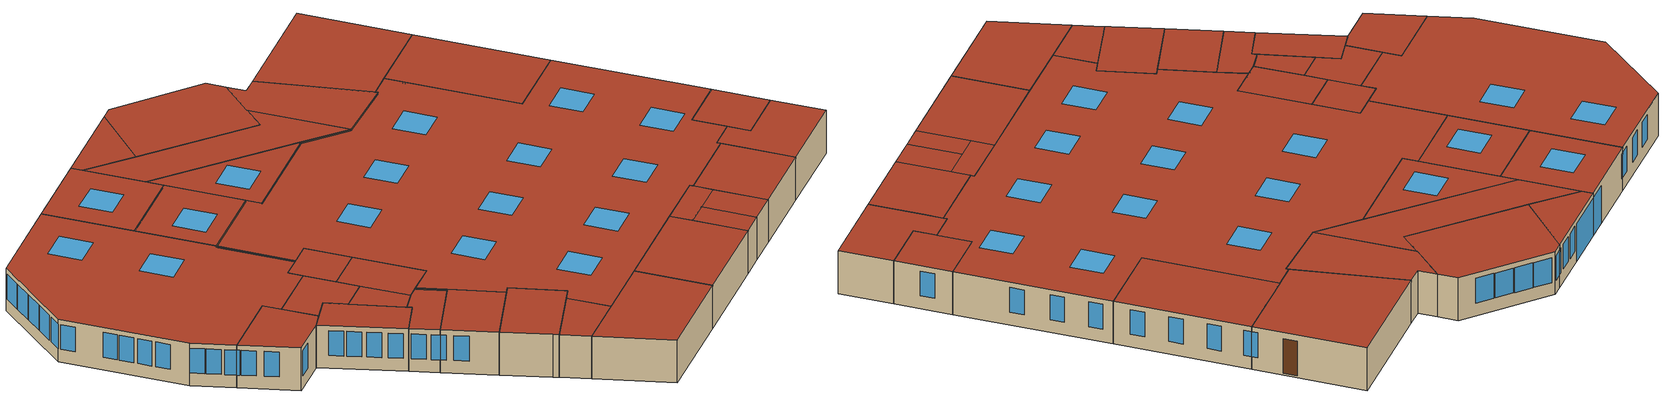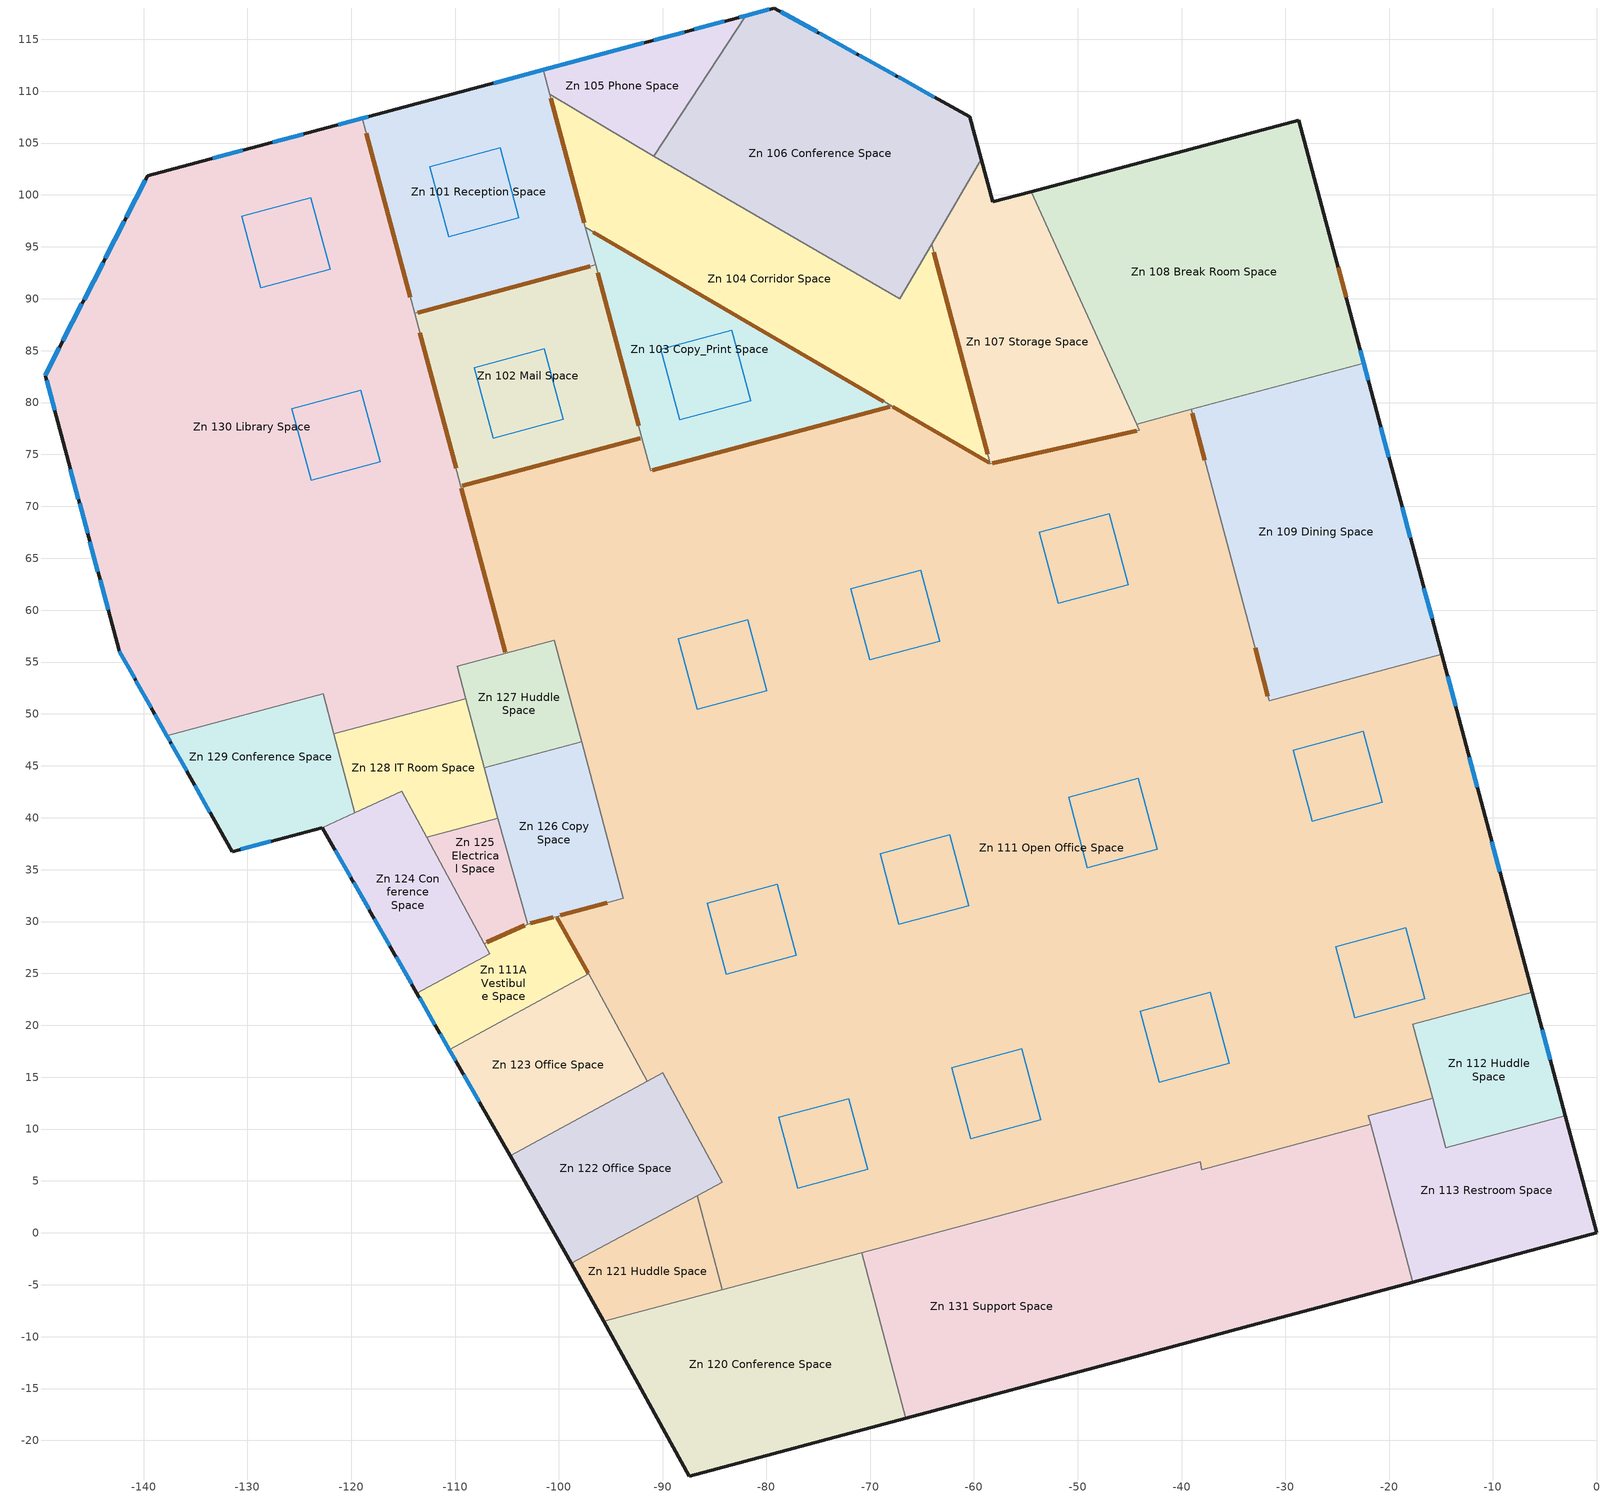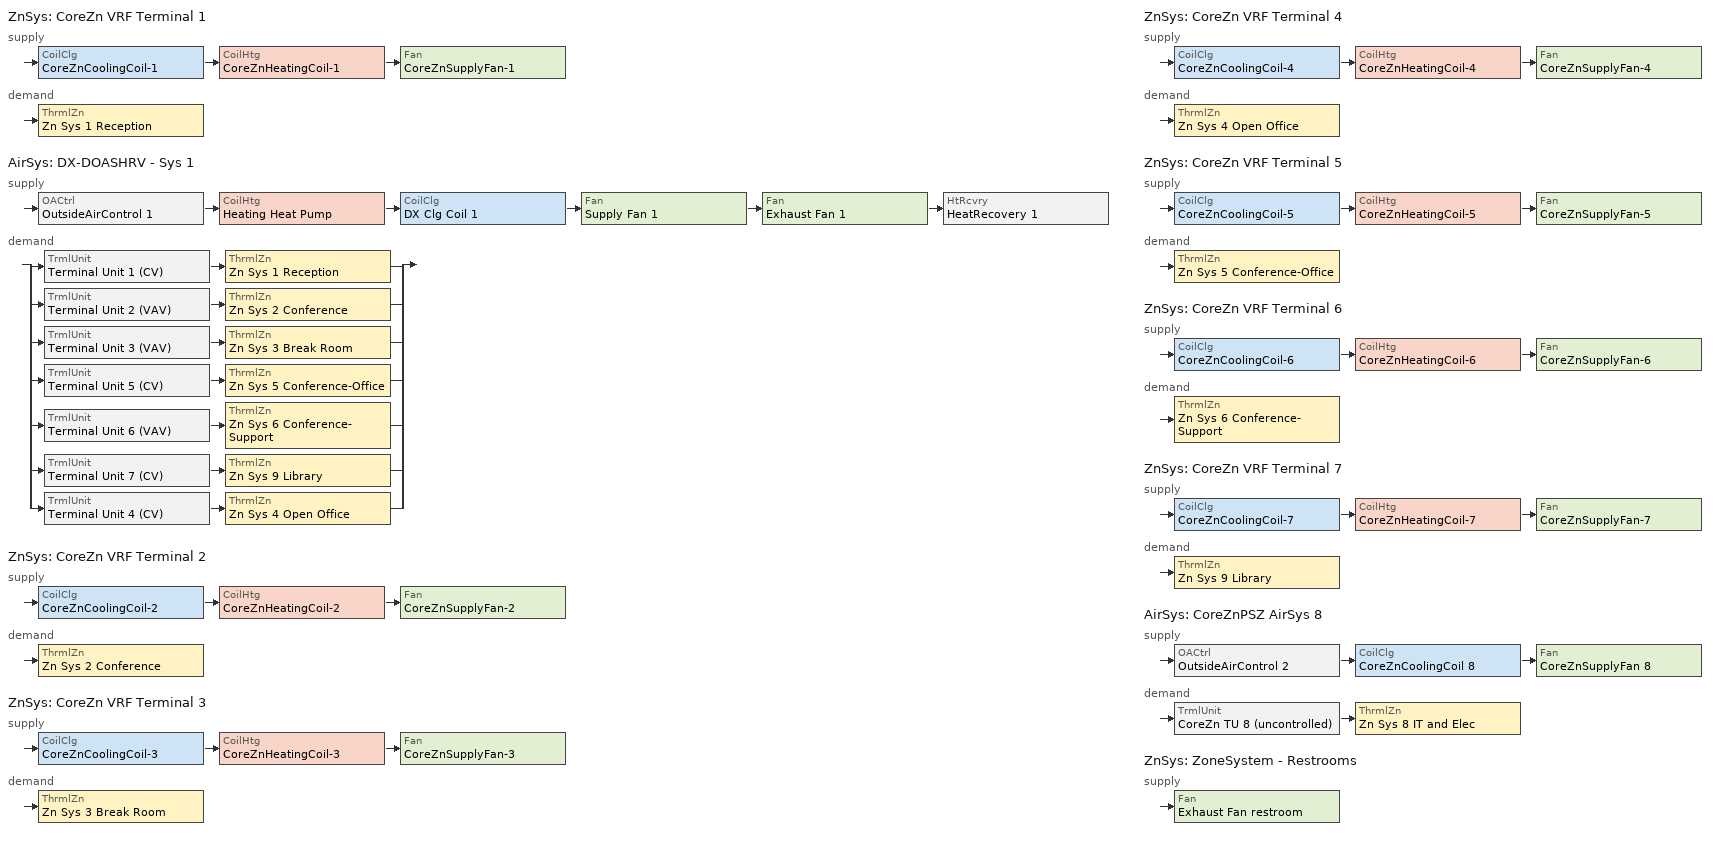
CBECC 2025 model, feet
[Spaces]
Zn 101 Reception Space
 floor outside (ExtSlabCarpet 4in ClimateZone 1-8): -101.5,112.05 -96.46,93.25 -113.89,88.58 -118.93,107.38 z0
 wall outside (MetalFrameWallU055): -101.5,112.05 -118.93,107.38 z0:10
 wall to Zn 130 Library Space (Interior Wall): -118.93,107.38 -113.89,88.58 z0:10
 wall to Zn 105 Phone Space (Interior Wall): -100.87,109.71 -101.5,112.05 z0:10
 wall to Zn 104 Corridor Space (Interior Wall): -97.43,96.87 -100.87,109.71 z0:10
 wall to Zn 103 Copy_Print Space (Interior Wall): -96.46,93.25 -97.43,96.87 z0:10
 wall to Zn 102 Mail Space (Interior Wall): -113.89,88.58 -96.46,93.25 z0:10
 window (Exterior Window - Fixed): -101.5,112.05 -106.29,110.76 z0:8.8; -118.36,107.53 -118.93,107.38 z3:8.8
 door (Interior Door): -118.55,105.97 -114.3,90.12 z0.9:8.77; -97.55,97.3 -100.76,109.29 z0.36:9.56; -113.61,88.66 -96.99,93.11 z0.37:9.6
 roof outside (FlatNonresWoodFramingAndOtherRoofU028): -96.46,93.25 -101.5,112.05 -118.93,107.38 -113.89,88.58 z10
 skylight (Skylight - Fixed): -103.85,97.79 -105.66,104.55 -112.42,102.74 -110.61,95.98 z10
Zn 130 Library Space
 floor outside (ExtSlabCarpet 4in ClimateZone 1-8): -118.93,107.38 -105.13,55.87 -109.81,54.61 -108.98,51.48 -121.68,48.07 -122.71,51.93 -137.77,47.89 -142.36,56.06 -149.48,82.63 -139.61,101.83 z0
 wall outside (MetalFrameWallU055): -118.93,107.38 -139.61,101.83 -149.48,82.63 -142.36,56.06 -137.77,47.89 z0:10
 wall to Zn 102 Mail Space (Interior Wall): -109.43,71.93 -113.89,88.58 z0:10
 wall to Zn 111 Open Office Space (Interior Wall): -105.13,55.87 -109.43,71.93 z0:10
 wall to Zn 127 Huddle Space (Interior Wall): -108.98,51.48 -109.81,54.61 -105.13,55.87 z0:10
 wall to Zn 128 IT Room Space (Interior Wall): -121.68,48.07 -108.98,51.48 z0:10
 wall to Zn 129 Conference Space (Interior Wall): -137.77,47.89 -122.71,51.93 -121.68,48.07 z0:10
 window (Exterior Window - Fixed): -139.83,101.42 -141.66,97.86 / -141.87,97.44 -143.7,93.89 / -143.91,93.47 -145.74,89.91 / -145.95,89.5 -147.78,85.94 / -148.11,85.3 -149.48,82.63 / -149.36,82.17 -148.58,79.27 / -147.06,73.59 -146.28,70.69 / -146.17,70.28 -145.39,67.38 / -145.19,66.61 -144.41,63.71 / -144.2,62.92 -143.42,60.02 / -142.34,56.03 -140.87,53.42 / -140.74,53.19 -139.27,50.57 / -138.93,49.96 -137.77,47.89 / -118.93,107.38 -121.26,106.75 / -124.64,105.85 -127.54,105.07 / -130.44,104.29 -133.34,103.52 z3:8.8
 roof outside (FlatNonresWoodFramingAndOtherRoofU028): -108.98,51.48 -109.81,54.61 -105.13,55.87 -118.93,107.38 -139.61,101.83 -149.48,82.63 -142.36,56.06 -137.77,47.89 -122.71,51.93 -121.68,48.07 z10
 skylight (Skylight - Fixed): -122.04,92.86 -123.88,99.75 -130.54,97.96 -128.7,91.08 z10; -117.22,74.29 -119.06,81.17 -125.72,79.39 -123.87,72.5 z10
Zn 105 Phone Space
 floor outside (ExtSlabCarpet 4in ClimateZone 1-8): -81.97,117.28 -90.85,103.71 -100.87,109.71 -101.5,112.05 z0
 wall outside (MetalFrameWallU055): -81.97,117.28 -101.5,112.05 z0:10
 wall to Zn 104 Corridor Space (Interior Wall): -100.87,109.71 -90.85,103.71 z0:10
 wall to Zn 106 Conference Space (Interior Wall): -90.85,103.71 -81.97,117.28 z0:10
 window (Exterior Window - Fixed): -81.97,117.28 -82.62,117.11 / -84.07,116.72 -86.97,115.94 / -87.94,115.68 -90.83,114.91 z3:8.8; -91.8,114.65 -101.5,112.05 z0:8.8
 roof outside (FlatNonresWoodFramingAndOtherRoofU028): -90.85,103.71 -81.97,117.28 -101.5,112.05 -100.87,109.71 z10
Zn 104 Corridor Space
 floor outside (ExtSlabCarpet 4in ClimateZone 1-8): -100.87,109.71 -90.85,103.71 -67.16,89.99 -64.08,95.25 -58.42,74.12 -97.43,96.87 z0
 wall to Zn 103 Copy_Print Space (Interior Wall): -97.43,96.87 -67.9,79.65 z0:10
 wall to Zn 106 Conference Space (Interior Wall): -64.08,95.25 -67.16,89.99 -90.85,103.71 z0:10
 wall to Zn 107 Storage Space (Interior Wall): -58.42,74.12 -64.08,95.25 z0:10
 wall to Zn 111 Open Office Space (Interior Wall): -67.9,79.65 -58.42,74.12 z0:10
 door (Interior Door): -58.66,75.01 -63.87,94.46 z0.54:9.41; -67.8,79.59 -58.53,74.18 z0.09:9.84
 roof outside (FlatNonresWoodFramingAndOtherRoofU028): -58.42,74.12 -64.08,95.25 -67.16,89.99 -90.85,103.71 -100.87,109.71 -97.43,96.87 z10
Zn 103 Copy_Print Space
 floor outside (ExtSlabCarpet 4in ClimateZone 1-8): -97.43,96.87 -67.9,79.65 -91.15,73.42 z0
 wall to Zn 102 Mail Space (Interior Wall): -96.46,93.25 -92,76.6 z0:10
 wall to Zn 111 Open Office Space (Interior Wall): -92,76.6 -91.15,73.42 -67.9,79.65 z0:10
 door (Interior Door): -68.67,80.1 -96.67,96.43 z0.49:9.05; -90.98,73.46 -68.11,79.59 z0.16:9.7
 roof outside (FlatNonresWoodFramingAndOtherRoofU028): -67.9,79.65 -97.43,96.87 -91.15,73.42 z10
 skylight (Skylight - Fixed): -81.53,80.16 -83.35,86.95 -90.16,85.12 -88.34,78.34 z10
Zn 102 Mail Space
 floor outside (ExtSlabCarpet 4in ClimateZone 1-8): -96.46,93.25 -92,76.6 -109.43,71.93 -113.89,88.58 z0
 wall to Zn 111 Open Office Space (Interior Wall): -109.43,71.93 -92,76.6 z0:10
 door (Interior Door): -92.31,77.74 -96.26,92.52 z0.64:9.1; -109.31,71.97 -92.13,76.57 z0.17:9.91; -113.4,86.73 -109.9,73.67 z1.1:8.64
 roof outside (FlatNonresWoodFramingAndOtherRoofU028): -92,76.6 -96.46,93.25 -113.89,88.58 -109.43,71.93 z10
 skylight (Skylight - Fixed): -99.57,78.39 -101.39,85.17 -108.15,83.36 -106.33,76.58 z10
Zn 111 Open Office Space
 floor outside (ExtSlabCarpet 4in ClimateZone 1-8): -92,76.6 -91.15,73.42 -67.9,79.65 -58.42,74.12 -44.07,77.35 -44.33,77.92 -39.08,79.33 -31.56,51.28 -14.93,55.74 -6.21,23.19 -17.73,20.1 -15.81,12.95 -22,11.28 -21.78,10.46 -38.04,6.1 -38.18,6.84 -50,3.68 -70.8,-1.89 -84.25,-5.48 -86.67,3.56 -84.26,4.86 -89.99,15.41 -91.46,14.61 -97.1,24.97 -100.27,30.48 -93.77,32.22 -100.44,57.12 -105.13,55.87 -109.43,71.93 z0
 wall outside (MetalFrameWallU055): -6.21,23.19 -14.93,55.74 z0:10
 wall to Zn 107 Storage Space (Interior Wall): -44.33,77.92 -44.07,77.35 -58.42,74.12 z0:10
 wall to Zn 108 Break Room Space (Interior Wall): -39.08,79.33 -44.33,77.92 z0:10
 wall to Zn 109 Dining Space (Interior Wall): -14.93,55.74 -31.56,51.28 -39.08,79.33 z0:10
 wall to Zn 131 Support Space (Interior Wall): -70.8,-1.89 -50,3.68 -38.18,6.84 -38.04,6.1 -21.78,10.46 z0:10
 wall to Zn 113 Restroom Space (Interior Wall): -21.78,10.46 -22,11.28 -15.81,12.95 z0:10
 wall to Zn 111A Vestibule Space (Interior Wall): -100.27,30.48 -97.1,24.97 z0:10
 wall to Zn 112 Huddle Space (Interior Wall): -15.81,12.95 -17.73,20.1 -6.21,23.19 z0:10
 wall to Zn 120 Conference Space (Interior Wall): -84.25,-5.48 -70.8,-1.89 z0:10
 wall to Zn 121 Huddle Space (Interior Wall): -86.67,3.56 -84.25,-5.48 z0:10
 wall to Zn 122 Office Space (Interior Wall): -91.46,14.61 -89.99,15.41 -84.26,4.86 -86.67,3.56 z0:10
 wall to Zn 123 Office Space (Interior Wall): -97.1,24.97 -91.46,14.61 z0:10
 wall to Zn 127 Huddle Space (Interior Wall): -105.13,55.87 -100.44,57.12 -97.81,47.3 z0:10
 wall to Zn 126 Copy Space (Interior Wall): -97.81,47.3 -93.77,32.22 -100.27,30.48 z0:10
 window (Exterior Window - Fixed): -9.33,34.81 -10.1,37.7 / -11.51,42.95 -12.29,45.85 / -13.59,50.73 -14.37,53.63 z3:8.8
 door (Interior Door): -100.22,30.4 -97.14,25.04 z0.12:9.87; -95.34,31.8 -99.85,30.59 z0.26:9.44; -109.39,71.76 -105.15,55.96 z0.13:9.8
 roof outside (FlatNonresWoodFramingAndOtherRoofU028): -21.78,10.46 -22,11.28 -15.81,12.95 -17.73,20.1 -6.21,23.19 -14.93,55.74 -31.56,51.28 -39.08,79.33 -44.33,77.92 -44.07,77.35 -58.42,74.12 -67.9,79.65 -91.15,73.42 -92,76.6 -109.43,71.93 -105.13,55.87 -100.44,57.12 -93.77,32.22 -100.27,30.48 -97.1,24.97 -91.46,14.61 -89.99,15.41 -84.26,4.86 -86.67,3.56 -84.25,-5.48 -70.8,-1.89 -50,3.68 -38.18,6.84 -38.04,6.1 z10
 skylight (Skylight - Fixed): -79.95,52.24 -81.78,59.07 -88.51,57.26 -86.68,50.44 z10; -63.3,57.02 -65.13,63.85 -71.87,62.04 -70.04,55.22 z10; -16.58,22.55 -18.41,29.38 -25.15,27.58 -23.32,20.75 z10; -45.14,62.46 -46.97,69.29 -53.71,67.49 -51.88,60.66 z10; -42.33,36.97 -44.16,43.79 -50.89,41.99 -49.06,35.16 z10; -60.49,31.53 -62.32,38.35 -69.05,36.55 -67.23,29.72 z10; -77.13,26.75 -78.96,33.57 -85.7,31.77 -83.87,24.94 z10; -20.66,41.48 -22.49,48.31 -29.23,46.5 -27.4,39.67 z10; -35.43,16.34 -37.26,23.17 -43.99,21.36 -42.16,14.53 z10; -53.59,10.9 -55.42,17.72 -62.15,15.92 -60.32,9.09 z10; -70.23,6.12 -72.06,12.94 -78.8,11.14 -76.97,4.31 z10
Zn 106 Conference Space
 floor outside (ExtSlabCarpet 4in ClimateZone 1-8): -79.24,118.01 -60.39,107.53 -59.29,103.43 -67.16,89.99 -90.85,103.71 -81.97,117.28 z0
 wall outside (MetalFrameWallU055): -59.29,103.43 -60.39,107.53 -79.24,118.01 -81.97,117.28 z0:10
 wall to Zn 107 Storage Space (Interior Wall): -64.08,95.25 -59.29,103.43 z0:10
 window (Exterior Window - Fixed): -63.81,109.43 -67.3,111.38 / -67.58,111.53 -71.07,113.47 / -71.35,113.62 -74.84,115.57 / -75.12,115.72 -78.62,117.66 / -79.73,117.88 -81.97,117.28 z3:8.8
 roof outside (FlatNonresWoodFramingAndOtherRoofU028): -67.16,89.99 -59.29,103.43 -60.39,107.53 -79.24,118.01 -81.97,117.28 -90.85,103.71 z10
Zn 107 Storage Space
 floor outside (ExtSlabCarpet 4in ClimateZone 1-8): -59.29,103.43 -58.19,99.32 -54.51,100.31 -44.07,77.35 -58.42,74.12 -64.08,95.25 z0
 wall outside (MetalFrameWallU055): -54.51,100.31 -58.19,99.32 -59.29,103.43 z0:10
 wall to Zn 108 Break Room Space (Interior Wall): -44.33,77.92 -54.51,100.31 z0:10
 door (Interior Door): -58.22,74.16 -44.3,77.3 z0.14:9.86
 roof outside (FlatNonresWoodFramingAndOtherRoofU028): -44.07,77.35 -54.51,100.31 -58.19,99.32 -59.29,103.43 -64.08,95.25 -58.42,74.12 z10
Zn 108 Break Room Space
 floor outside (ExtSlabCarpet 4in ClimateZone 1-8): -28.73,107.22 -22.45,83.78 -44.33,77.92 -54.51,100.31 z0
 wall outside (MetalFrameWallU055): -22.45,83.78 -28.73,107.22 -54.51,100.31 z0:10
 wall to Zn 109 Dining Space (Interior Wall): -39.08,79.33 -22.45,83.78 z0:10
 window (Exterior Window - Fixed): -22.45,83.78 -22.78,85.03 z3:8.8
 door (Exterior Door): -24.15,90.14 -24.93,93.04 z0.5:8.5
 roof outside (FlatNonresWoodFramingAndOtherRoofU028): -22.45,83.78 -28.73,107.22 -54.51,100.31 -44.33,77.92 z10
Zn 109 Dining Space
 floor outside (ExtSlabCarpet 4in ClimateZone 1-8): -22.45,83.78 -14.93,55.74 -31.56,51.28 -39.08,79.33 z0
 wall outside (MetalFrameWallU055): -14.93,55.74 -22.45,83.78 z0:10
 window (Exterior Window - Fixed): -15.87,59.23 -16.65,62.13 / -17.95,67 -18.73,69.89 / -20.03,74.74 -20.8,77.64 / -22.01,82.13 -22.45,83.78 z3:8.8
 door (Interior Door): -32.92,56.37 -31.68,51.72 z0.58:9.38; -38.98,78.98 -37.77,74.45 z0.52:9.58
 roof outside (FlatNonresWoodFramingAndOtherRoofU028): -14.93,55.74 -22.45,83.78 -39.08,79.33 -31.56,51.28 z10
Zn 131 Support Space
 floor outside (ExtSlabCarpet 4in ClimateZone 1-8): -50,3.68 -38.18,6.84 -38.04,6.1 -36.99,2.16 -48.75,-0.99 z0; -36.99,2.16 -33.97,-9.1 -40.56,-10.87 -43.58,0.4 z0; -43.58,0.4 -40.56,-10.87 -45.73,-12.25 -48.75,-0.99 z0; -21.78,10.46 -20.73,6.53 -17.71,-4.74 -33.97,-9.1 -38.04,6.1 z0; -50,3.68 -45.73,-12.25 -66.57,-17.84 -70.8,-1.89 z0
 wall outside (MetalFrameWallU055): -66.57,-17.84 -45.73,-12.25 -40.56,-10.87 -33.97,-9.1 -17.71,-4.74 z0:10
 wall to Zn 113 Restroom Space (Interior Wall): -17.71,-4.74 -20.73,6.53 -21.78,10.46 z0:10
 wall to Zn 120 Conference Space (Interior Wall): -70.8,-1.89 -66.57,-17.84 z0:10
 roof outside (FlatNonresWoodFramingAndOtherRoofU028): -36.99,2.16 -38.04,6.1 -38.18,6.84 -50,3.68 -48.75,-0.99 z10; -33.97,-9.1 -36.99,2.16 -43.58,0.4 -40.56,-10.87 z10; -40.56,-10.87 -43.58,0.4 -48.75,-0.99 -45.73,-12.25 z10; -17.71,-4.74 -20.73,6.53 -21.78,10.46 -38.04,6.1 -33.97,-9.1 z10; -45.73,-12.25 -50,3.68 -70.8,-1.89 -66.57,-17.84 z10
Zn 113 Restroom Space
 floor outside (ExtSlabCarpet 4in ClimateZone 1-8): -15.81,12.95 -14.53,8.19 -3.02,11.27 0,0 -17.71,-4.74 -20.73,6.53 -22,11.28 z0
 wall outside (MetalFrameWallU055): -17.71,-4.74 0,0 -3.02,11.27 z0:10
 wall to Zn 112 Huddle Space (Interior Wall): -3.02,11.27 -14.53,8.19 -15.81,12.95 z0:10
 roof outside (FlatNonresWoodFramingAndOtherRoofU028): 0,0 -3.02,11.27 -14.53,8.19 -15.81,12.95 -22,11.28 -20.73,6.53 -17.71,-4.74 z10
Zn 111A Vestibule Space
 floor outside (ExtSlabCarpet 4in ClimateZone 1-8): -100.27,30.48 -97.1,24.97 -110.54,17.64 -113.67,23.1 -106.64,26.9 -107.17,27.88 -103.02,29.74 z0
 wall outside (MetalFrameWallU055): -113.67,23.1 -110.54,17.64 z0:10
 wall to Zn 125 Electrical Space (Interior Wall): -103.02,29.74 -107.17,27.88 z0:10
 wall to Zn 123 Office Space (Interior Wall): -110.54,17.64 -97.1,24.97 z0:10
 wall to Zn 124 Conference Space (Interior Wall): -107.17,27.88 -106.64,26.9 -113.67,23.1 z0:10
 wall to Zn 126 Copy Space (Interior Wall): -100.27,30.48 -103.02,29.74 z0:10
 window (Exterior Window - Fixed): -113.42,22.67 -111.93,20.07 / -111.42,19.17 -110.54,17.64 z3:8.8
 door (Interior Door): -103.28,29.62 -106.94,27.98 z0.22:9.76; -100.55,30.4 -102.73,29.82 z0.3:9.43
 roof outside (FlatNonresWoodFramingAndOtherRoofU028): -110.54,17.64 -97.1,24.97 -100.27,30.48 -103.02,29.74 -107.17,27.88 -106.64,26.9 -113.67,23.1 z10
Zn 112 Huddle Space
 floor outside (ExtSlabCarpet 4in ClimateZone 1-8): -6.21,23.19 -3.02,11.27 -14.53,8.19 -17.73,20.1 z0
 wall outside (MetalFrameWallU055): -3.02,11.27 -6.21,23.19 z0:10
 window (Exterior Window - Fixed): -4.47,16.69 -5.25,19.59 z3:8.8
 roof outside (FlatNonresWoodFramingAndOtherRoofU028): -3.02,11.27 -6.21,23.19 -17.73,20.1 -14.53,8.19 z10
Zn 120 Conference Space
 floor outside (ExtSlabCarpet 4in ClimateZone 1-8): -95.68,-8.53 -70.8,-1.89 -66.57,-17.84 -87.42,-23.42 z0
 wall outside (MetalFrameWallU055): -95.68,-8.53 -87.42,-23.42 -66.57,-17.84 z0:10
 wall to Zn 121 Huddle Space (Interior Wall): -84.25,-5.48 -95.68,-8.53 z0:10
 roof outside (FlatNonresWoodFramingAndOtherRoofU028): -66.57,-17.84 -70.8,-1.89 -95.68,-8.53 -87.42,-23.42 z10
Zn 121 Huddle Space
 floor outside (ExtSlabCarpet 4in ClimateZone 1-8): -86.67,3.56 -84.25,-5.48 -95.68,-8.53 -98.79,-2.93 z0
 wall outside (MetalFrameWallU055): -98.79,-2.93 -95.68,-8.53 z0:10
 wall to Zn 122 Office Space (Interior Wall): -86.67,3.56 -98.79,-2.93 z0:10
 roof outside (FlatNonresWoodFramingAndOtherRoofU028): -84.25,-5.48 -86.67,3.56 -98.79,-2.93 -95.68,-8.53 z10
Zn 122 Office Space
 floor outside (ExtSlabCarpet 4in ClimateZone 1-8): -89.99,15.41 -84.26,4.86 -86.67,3.56 -98.79,-2.93 -99.42,-1.79 -104.69,7.42 z0
 wall outside (MetalFrameWallU055): -104.69,7.42 -99.42,-1.79 -98.79,-2.93 z0:10
 wall to Zn 123 Office Space (Interior Wall): -91.46,14.61 -104.69,7.42 z0:10
 roof outside (FlatNonresWoodFramingAndOtherRoofU028): -98.79,-2.93 -86.67,3.56 -84.26,4.86 -89.99,15.41 -104.69,7.42 -99.42,-1.79 z10
Zn 123 Office Space
 floor outside (ExtSlabCarpet 4in ClimateZone 1-8): -97.1,24.97 -91.46,14.61 -104.69,7.42 -110.54,17.64 z0
 wall outside (MetalFrameWallU055): -110.54,17.64 -104.69,7.42 z0:10
 window (Exterior Window - Fixed): -110.54,17.64 -109.93,16.57 / -109.18,15.25 -107.69,12.65 z3:8.8
 roof outside (FlatNonresWoodFramingAndOtherRoofU028): -104.69,7.42 -91.46,14.61 -97.1,24.97 -110.54,17.64 z10
Zn 127 Huddle Space
 floor outside (ExtSlabCarpet 4in ClimateZone 1-8): -100.44,57.12 -97.81,47.3 -107.19,44.79 -108.98,51.48 -109.81,54.61 z0
 wall to Zn 126 Copy Space (Interior Wall): -107.19,44.79 -97.81,47.3 z0:10
 wall to Zn 128 IT Room Space (Interior Wall): -108.98,51.48 -107.19,44.79 z0:10
 roof outside (FlatNonresWoodFramingAndOtherRoofU028): -97.81,47.3 -100.44,57.12 -109.81,54.61 -108.98,51.48 -107.19,44.79 z10
Zn 126 Copy Space
 floor outside (ExtSlabCarpet 4in ClimateZone 1-8): -97.81,47.3 -93.77,32.22 -103.02,29.74 -105.89,39.97 -107.19,44.79 z0
 wall to Zn 125 Electrical Space (Interior Wall): -105.89,39.97 -103.02,29.74 z0:10
 wall to Zn 128 IT Room Space (Interior Wall): -107.19,44.79 -105.89,39.97 z0:10
 roof outside (FlatNonresWoodFramingAndOtherRoofU028): -93.77,32.22 -97.81,47.3 -107.19,44.79 -105.89,39.97 -103.02,29.74 z10
Zn 125 Electrical Space
 floor outside (ExtSlabCarpet 4in ClimateZone 1-8): -105.89,39.97 -103.02,29.74 -107.17,27.88 -112.73,38.13 z0
 wall to Zn 124 Conference Space (Interior Wall): -112.73,38.13 -107.17,27.88 z0:10
 wall to Zn 128 IT Room Space (Interior Wall): -105.89,39.97 -112.73,38.13 z0:10
 roof outside (FlatNonresWoodFramingAndOtherRoofU028): -107.17,27.88 -103.02,29.74 -105.89,39.97 -112.73,38.13 z10
Zn 124 Conference Space
 floor outside (ExtSlabCarpet 4in ClimateZone 1-8): -115.13,42.57 -106.64,26.9 -113.67,23.1 -122.79,39.05 z0
 wall outside (MetalFrameWallU055): -122.79,39.05 -113.67,23.1 z0:10
 wall to Zn 128 IT Room Space (Interior Wall): -112.73,38.13 -115.13,42.57 -119.65,40.49 z0:10
 wall to Zn 129 Conference Space (Interior Wall): -119.65,40.49 -122.79,39.05 z0:10
 window (Exterior Window - Fixed): -121.53,36.84 -120.04,34.24 / -119.77,33.78 -118.28,31.17 / -117.78,30.28 -116.28,27.68 / -115.66,26.59 -114.17,23.99 z3:8.8
 roof outside (FlatNonresWoodFramingAndOtherRoofU028): -113.67,23.1 -106.64,26.9 -115.13,42.57 -122.79,39.05 z10
Zn 128 IT Room Space
 floor outside (ExtSlabCarpet 4in ClimateZone 1-8): -108.98,51.48 -105.89,39.97 -112.73,38.13 -115.13,42.57 -119.65,40.49 -121.68,48.07 z0
 wall to Zn 129 Conference Space (Interior Wall): -121.68,48.07 -119.65,40.49 z0:10
 roof outside (FlatNonresWoodFramingAndOtherRoofU028): -105.89,39.97 -108.98,51.48 -121.68,48.07 -119.65,40.49 -115.13,42.57 -112.73,38.13 z10
Zn 129 Conference Space
 floor outside (ExtSlabCarpet 4in ClimateZone 1-8): -122.71,51.93 -119.65,40.49 -122.79,39.05 -131.48,36.72 -137.77,47.89 z0
 wall outside (MetalFrameWallU055): -137.77,47.89 -131.48,36.72 -122.79,39.05 z0:10
 window (Exterior Window - Fixed): -137.77,47.89 -137.46,47.35 / -137.33,47.12 -135.86,44.5 / -135.09,43.13 -133.62,40.52 / -130.65,36.95 -127.75,37.72 z3:8.8
 roof outside (FlatNonresWoodFramingAndOtherRoofU028): -122.79,39.05 -119.65,40.49 -122.71,51.93 -137.77,47.89 -131.48,36.72 z10
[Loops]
ZnSys 'CoreZn VRF Terminal 1'
 supply: CoilClg 'CoreZnCoolingCoil-1' > CoilHtg 'CoreZnHeatingCoil-1' > Fan 'CoreZnSupplyFan-1'
 demand: ThrmlZn 'Zn Sys 1 Reception'
AirSys 'DX-DOASHRV - Sys 1'
 supply: OACtrl 'OutsideAirControl 1' > CoilHtg 'Heating Heat Pump' > CoilClg 'DX Clg Coil 1' > Fan 'Supply Fan 1' > Fan 'Exhaust Fan 1' > HtRcvry 'HeatRecovery 1'
 demand: split
  | TrmlUnit 'Terminal Unit 1 (CV)' > ThrmlZn 'Zn Sys 1 Reception'
  | TrmlUnit 'Terminal Unit 2 (VAV)' > ThrmlZn 'Zn Sys 2 Conference'
  | TrmlUnit 'Terminal Unit 3 (VAV)' > ThrmlZn 'Zn Sys 3 Break Room'
  | TrmlUnit 'Terminal Unit 5 (CV)' > ThrmlZn 'Zn Sys 5 Conference-Office'
  | TrmlUnit 'Terminal Unit 6 (VAV)' > ThrmlZn 'Zn Sys 6 Conference-Support'
  | TrmlUnit 'Terminal Unit 7 (CV)' > ThrmlZn 'Zn Sys 9 Library'
  | TrmlUnit 'Terminal Unit 4 (CV)' > ThrmlZn 'Zn Sys 4 Open Office'
ZnSys 'CoreZn VRF Terminal 2'
 supply: CoilClg 'CoreZnCoolingCoil-2' > CoilHtg 'CoreZnHeatingCoil-2' > Fan 'CoreZnSupplyFan-2'
 demand: ThrmlZn 'Zn Sys 2 Conference'
ZnSys 'CoreZn VRF Terminal 3'
 supply: CoilClg 'CoreZnCoolingCoil-3' > CoilHtg 'CoreZnHeatingCoil-3' > Fan 'CoreZnSupplyFan-3'
 demand: ThrmlZn 'Zn Sys 3 Break Room'
ZnSys 'CoreZn VRF Terminal 4'
 supply: CoilClg 'CoreZnCoolingCoil-4' > CoilHtg 'CoreZnHeatingCoil-4' > Fan 'CoreZnSupplyFan-4'
 demand: ThrmlZn 'Zn Sys 4 Open Office'
ZnSys 'CoreZn VRF Terminal 5'
 supply: CoilClg 'CoreZnCoolingCoil-5' > CoilHtg 'CoreZnHeatingCoil-5' > Fan 'CoreZnSupplyFan-5'
 demand: ThrmlZn 'Zn Sys 5 Conference-Office'
ZnSys 'CoreZn VRF Terminal 6'
 supply: CoilClg 'CoreZnCoolingCoil-6' > CoilHtg 'CoreZnHeatingCoil-6' > Fan 'CoreZnSupplyFan-6'
 demand: ThrmlZn 'Zn Sys 6 Conference-Support'
ZnSys 'CoreZn VRF Terminal 7'
 supply: CoilClg 'CoreZnCoolingCoil-7' > CoilHtg 'CoreZnHeatingCoil-7' > Fan 'CoreZnSupplyFan-7'
 demand: ThrmlZn 'Zn Sys 9 Library'
AirSys 'CoreZnPSZ AirSys 8'
 supply: OACtrl 'OutsideAirControl 2' > CoilClg 'CoreZnCoolingCoil 8' > Fan 'CoreZnSupplyFan 8'
 demand: TrmlUnit 'CoreZn TU 8 (uncontrolled)' > ThrmlZn 'Zn Sys 8 IT and Elec'
ZnSys 'ZoneSystem - Restrooms'
 supply: Fan 'Exhaust Fan restroom'
[Proj]
Custom Small Office: Ruleset=CA 2025 Nonresidential, Vers. 1.0 (T24_2025.bin); GasType=None; NatGasAvail=0; EffMetric=SEER2/EER2/HSPF2; CliZn=ClimateZone9; ZipCode=95837; WeatherStation=LOS ANGELES USC; HVACAutoSizing=0; AirBarrier=Air barrier - not verified; CommKitchenMandComp=NA
[Bldg]
Building: BldgAz=345
[Mat]
1/2IN Gypsum: CodeCat=Bldg Board and Siding; CodeItem=Gypsum Board - 1/2 in.
1IN Stucco: CodeCat=Plastering Materials; CodeItem=Synthetic Stucco - EIFS finish - 1 in.
CP02 CARPET PAD: CodeCat=Finish Materials; CodeItem=Carpet - 3/4 in.
F04 Wall air space resistance: CodeCat=Air; CodeItem=Air - Cavity - Wall Roof Ceiling - 4 in. or more
G01a 19mm gypsum board: CodeCat=Bldg Board and Siding; CodeItem=Gypsum Board - 3/4 in.
I01 25mm insulation board: CodeCat=Insulation Batt; CodeItem=Glass fiber batt - 3 1/2 in. R11 (CEC Default)
Metal Decking: CodeCat=Bldg Board and Siding; CodeItem=Metal Deck - 1/16 in.
Roof Membrane: CodeCat=Building Membrane; CodeItem=Roofing felt - 1/8 in.
Metal Framed Wall - 16 in oc 5 in depth R-21 ins: CodeCat=Composite; FrmMat=Metal; FrmConfig=Wall16inOC; FrmDepth=5_5In; CavityIns=13; CavityInsOpt=R-21
Wall Ext - Board Insulation: CodeCat=Insulation Board; CodeItem=Compliance Insulation R8.00
Roof Insulation R-35: CodeCat=Insulation Board; CodeItem=Compliance Insulation R34.93
Floor Insulation R-20: CodeCat=Insulation Board; CodeItem=Compliance Insulation R20.00
[ConsAssm]
Name | CompatibleSurfType | MatRef
FlatNonresWoodFramingAndOtherRoofU028 | Roof | ( Roof Membrane, Roof Insulation R-35, Metal Decking )
MetalFrameWallU055 | ExteriorWall | ( 1IN Stucco, 1/2IN Gypsum, Wall Ext - Board Insulation, 1/2IN Gypsum, Metal Framed Wall - 16 in oc 5 in depth R-21 ins, 1/2IN Gypsum )
ExtSlabCarpet 4in ClimateZone 1-8 | ExteriorFloor | ( Floor Insulation R-20, 1/2IN Gypsum, CP02 CARPET PAD )
Interior Wall | InteriorWall | ( G01a 19mm gypsum board, F04 Wall air space resistance, I01 25mm insulation board, G01a 19mm gypsum board )
[DrCons] CertificationMthd=NFRCRated; Open=Swinging
Name | UFactor
Exterior Door | 0.7
Interior Door | 0.4
[FenCons] FenProdType=FixedWindow; CertificationMthd=NFRCRated
Name | SHGC | UFactor | VT | FenType | SkyltGlz | SkyltCurb
Exterior Window - Fixed | 0.22 | 0.34 | 0.42
Skylight - Fixed | 0.25 | 0.58 | 0.49 | Skylight | Glass | CurbMounted
[Story]
Building Story 1
[Spc] Story=Building Story 1
Zn 101 Reception Space: ThrmlZnRef=Zn Sys 1 Reception; SpcFunc=Lobby, Main Entry; PriSide100PctControlled=1; SecSide100PctControlled=1
Zn 102 Mail Space; Zn 103 Copy_Print Space: ThrmlZnRef=Zn Sys 1 Reception; SpcFunc=Storage, General; VentSpcFunc=General - Occupiable storage rooms for liquids or gels
Zn 104 Corridor Space: ThrmlZnRef=Zn Sys 1 Reception; SpcFunc=Corridor Area; OccSensorCtrl=1
Zn 105 Phone Space: ThrmlZnRef=Zn Sys 2 Conference; SpcFunc=Electrical, Mechanical, Telephone Rooms
Zn 106 Conference Space; Zn 124 Conference Space; Zn 129 Conference Space: ThrmlZnRef=Zn Sys 2 Conference; SpcFunc=Convention, Conference, Multipurpose and Meeting Area; OccSensorCtrl=1
Zn 107 Storage Space: ThrmlZnRef=Zn Sys 3 Break Room; SpcFunc=Storage, General
Zn 108 Break Room Space; Zn 109 Dining Space: ThrmlZnRef=Zn Sys 3 Break Room; SpcFunc=Lounge, Breakroom, or Waiting Area
Zn 111 Open Office Space: ThrmlZnRef=Zn Sys 4 Open Office; SpcFunc=Office Area (>250 square feet)
Zn 111A Vestibule Space: ThrmlZnRef=Zn Sys 5 Conference-Office; SpcFunc=Corridor Area; OccSensorCtrl=1
Zn 112 Huddle Space; Zn 120 Conference Space; Zn 131 Support Space: ThrmlZnRef=Zn Sys 6 Conference-Support; SpcFunc=Convention, Conference, Multipurpose and Meeting Area; OccSensorCtrl=1
Zn 113 Restroom Space: ThrmlZnRef=Zn Sys 7 Restrooms; SpcFunc=Restrooms; CondgType=Unconditioned; ExhNumFixtures=5
Zn 121 Huddle Space: ThrmlZnRef=Zn Sys 5 Conference-Office; SpcFunc=Convention, Conference, Multipurpose and Meeting Area; OccSensorCtrl=1
Zn 122 Office Space; Zn 123 Office Space: ThrmlZnRef=Zn Sys 5 Conference-Office; SpcFunc=Office Area (<=250 square feet); OccSensorCtrl=1
Zn 125 Electrical Space: ThrmlZnRef=Zn Sys 10 Elec; SpcFunc=Electrical, Mechanical, Telephone Rooms; CondgType=Unconditioned
Zn 126 Copy Space: ThrmlZnRef=Zn Sys 4 Open Office; SpcFunc=Storage, General; VentSpcFunc=General - Occupiable storage rooms for liquids or gels
Zn 127 Huddle Space: ThrmlZnRef=Zn Sys 4 Open Office; SpcFunc=Convention, Conference, Multipurpose and Meeting Area; OccSensorCtrl=1
Zn 128 IT Room Space: ThrmlZnRef=Zn Sys 8 IT and Elec; SpcFunc=Computer Room
Zn 130 Library Space: ThrmlZnRef=Zn Sys 9 Library; SpcFunc=Office Area (>250 square feet)
[ThrmlZn]
Name | Type | PriAirCondgSysRef | VentByPriAirCondgSys | VentSysRef | SizeForDOAS | SizeForDOASTempLow | SizeForDOASTempHi | VentCtrlMthd | ExhSrc | ExhSysRef | AddClgSys
Zn Sys 1 Reception | Conditioned | CoreZn VRF Terminal 1 | 0 | DX-DOASHRV - Sys 1 | 0 | 55 | 60 | Fixed
Zn Sys 2 Conference | Conditioned | CoreZn VRF Terminal 2 | 0 | DX-DOASHRV - Sys 1 | 0 | 55 | 60 | CO2Sensors
Zn Sys 3 Break Room | Conditioned | CoreZn VRF Terminal 3 | 0 | DX-DOASHRV - Sys 1 | 0 | 55 | 60 | CO2Sensors
Zn Sys 4 Open Office | Conditioned | CoreZn VRF Terminal 4 | 0 | DX-DOASHRV - Sys 1 | 0 | 55 | 60
Zn Sys 5 Conference-Office | Conditioned | CoreZn VRF Terminal 5 | 0 | DX-DOASHRV - Sys 1 | 0 | 55 | 60
Zn Sys 6 Conference-Support | Conditioned | CoreZn VRF Terminal 6 | 0 | DX-DOASHRV - Sys 1 | 0 | 55 | 60 | CO2Sensors
Zn Sys 7 Restrooms | Unconditioned |  | 1 |  |  |  |  |  | TransferFromAdjacentZones | ZoneSystem - Restrooms
Zn Sys 8 IT and Elec | Conditioned | CoreZnPSZ AirSys 8 | 0 | CoreZnPSZ AirSys 8 | 0 | 55 | 60
Zn Sys 9 Library | Conditioned | CoreZn VRF Terminal 7 | 0 | DX-DOASHRV - Sys 1 | 0 | 55 | 60
Zn Sys 10 Elec | Unconditioned |  | 1 |  |  |  |  |  |  |  | 1
[VRFSys]
VRFSystem: HtRcvry=Yes; PLRMin=0.25; CtrlPriority=LoadPriority; ClgCapNetRtd=320000; EffRtg=AHRI 1230-2021/2023; EER=14; HtgCapNetRtd=190000; COP=4.2; DefHtSrc=HotGas; EquivalentPipeLen=300; MaxDeltaHgt=30; IEER=17
[ZnSys]
Name | Type | FanCtrl | OptStart | VRFSysRef | AuxPwrOn | AuxPwrOff
CoreZn VRF Terminal 1; CoreZn VRF Terminal 2; CoreZn VRF Terminal 3; CoreZn VRF Terminal 4; CoreZn VRF Terminal 5; CoreZn VRF Terminal 6; CoreZn VRF Terminal 7 | VRF | Cycling | 1 | VRFSystem | 10 | 2
ZoneSystem - Restrooms | Exhaust
[CoilClg]
CoreZnCoolingCoil-1: Sys=CoreZn VRF Terminal 1; Type=VRF; CapTotNetRtd=18369
DX Clg Coil 1: Sys=DX-DOASHRV - Sys 1; Type=DirectExpansion; CapTotNetRtd=156169; NumClgStages=2; DXEER=11.5; DXIEER=14.5
CoreZnCoolingCoil-2: Sys=CoreZn VRF Terminal 2; Type=VRF; CapTotNetRtd=18928
CoreZnCoolingCoil-3: Sys=CoreZn VRF Terminal 3; Type=VRF; CapTotNetRtd=16747
CoreZnCoolingCoil-4: Sys=CoreZn VRF Terminal 4; Type=VRF; CapTotNetRtd=93705
CoreZnCoolingCoil-5: Sys=CoreZn VRF Terminal 5; Type=VRF; CapTotNetRtd=9117
CoreZnCoolingCoil-6: Sys=CoreZn VRF Terminal 6; Type=VRF; CapTotNetRtd=80000
CoreZnCoolingCoil-7: Sys=CoreZn VRF Terminal 7; Type=VRF; CapTotNetRtd=34285
CoreZnCoolingCoil 8: Sys=CoreZnPSZ AirSys 8; Type=DirectExpansion; CapTotNetRtd=27548.1; CapSensNetRtd=28000; DXSEER=14; NSenCOP=2.7
[CoilHtg]
Name | Sys | Type | CapTotGrossRtd | CapTotNetRtd | FurnAFUE | HtPumpCOP
CoreZnHeatingCoil-1 | CoreZn VRF Terminal 1 | VRF | 26707.2 | 27820
Heating Heat Pump | DX-DOASHRV - Sys 1 | HeatPump |  | 120000 | 0.81 | 3.7
CoreZnHeatingCoil-2 | CoreZn VRF Terminal 2 | VRF | 24719 | 25749
CoreZnHeatingCoil-3 | CoreZn VRF Terminal 3 | VRF | 29484.5 | 30713
CoreZnHeatingCoil-4 | CoreZn VRF Terminal 4 | VRF | 86170.6 | 89761
CoreZnHeatingCoil-5 | CoreZn VRF Terminal 5 | VRF | 11153.3 | 11618
CoreZnHeatingCoil-6 | CoreZn VRF Terminal 6 | VRF | 86000 | 90000
CoreZnHeatingCoil-7 | CoreZn VRF Terminal 7 | VRF | 29842.6 | 31086
[Fan]
Name | Sys | CtrlMthd | FlowCap | FlowMin | PwrIdx | MtrHP | MtrEff | FEI | Class | CentType
CoreZnSupplyFan-1 | CoreZn VRF Terminal 1 | ConstantVolume | 1013 | 506.5 | 0.35 | 1 | 0.855 | 1
Supply Fan 1 | DX-DOASHRV - Sys 1 | VariableSpeedDrive | 3354 | 3335 | 0.47 | 2 | 0.865 | 1
Exhaust Fan 1 | DX-DOASHRV - Sys 1 |  | 3354 |  | 0.3 | 1.5 | 0.865 | 1
CoreZnSupplyFan-2 | CoreZn VRF Terminal 2 | VariableSpeedDrive | 938 | 469 | 0.35 | 1 | 0.855 | 1
CoreZnSupplyFan-3 | CoreZn VRF Terminal 3 | VariableSpeedDrive | 1119 | 559.5 | 0.35 | 0.5 | 0.855 | 1
CoreZnSupplyFan-4 | CoreZn VRF Terminal 4 | ConstantVolume | 4263 | 2131.5 | 0.35 | 5 | 0.895 | 1
CoreZnSupplyFan-5 | CoreZn VRF Terminal 5 | ConstantVolume | 423 | 211.5 | 0.35 | 0.5 | 0.855 | 1
CoreZnSupplyFan-6 | CoreZn VRF Terminal 6 | VariableSpeedDrive | 1152 | 576 | 0.35 | 0.5 | 0.855 | 1
CoreZnSupplyFan-7 | CoreZn VRF Terminal 7 | ConstantVolume | 1560 | 780 | 0.35 | 1.5 | 0.865 | 1
CoreZnSupplyFan 8 | CoreZnPSZ AirSys 8 | ConstantVolume | 1026.7 |  | 0.35 | 0.125 | 0.855 |  | Centrifugal | AirFoil
Exhaust Fan restroom | ZoneSystem - Restrooms |  | 250 |  | 0.35 | 0.083 | 0.855
[AirSys]
Name | Type | CtrlSysType | IsAllOA | NightCycleFanCtrl | OptStart | ClgDsgnSupAirTemp | HtgDsgnSupAirTemp | ClgFixedSupTemp | HtgFixedSupTemp | ClRstSupHi | ClRstSupLow | ClRstOutdrLow | ClRstOutdrHi | DuctLctn | HERSDuctReq | SubType | CtrlZnRef | DuctIns
DX-DOASHRV - Sys 1 | DOASVAV | DDCToZone | 1 | CycleZoneFansOnly | 1 | 55 | 68 | 65 | 60 | 68 | 60 | 75 | 45 | Conditioned | 1
CoreZnPSZ AirSys 8 | SZAC |  |  |  |  |  |  |  |  |  |  |  |  |  |  | CRAC | Zn Sys 8 IT and Elec | 8
[AirSeg]
Name | Sys | Type
Supply Air Segment | DX-DOASHRV - Sys 1 | Supply
Exhaust Air | DX-DOASHRV - Sys 1 | Exhaust
CoreZnSysSupply AirSeg 8 | CoreZnPSZ AirSys 8 | Supply
CoreZnSysReturnAirSeg 8 | CoreZnPSZ AirSys 8 | Return
[TrmlUnit]
Name | Sys | Type | ZnServedRef | PriAirSegRef
Terminal Unit 1 (CV) | DX-DOASHRV - Sys 1 | VAVNoReheatBox | Zn Sys 1 Reception
Terminal Unit 2 (VAV) | DX-DOASHRV - Sys 1 | VAVNoReheatBox | Zn Sys 2 Conference
Terminal Unit 3 (VAV) | DX-DOASHRV - Sys 1 | VAVNoReheatBox | Zn Sys 3 Break Room
Terminal Unit 5 (CV) | DX-DOASHRV - Sys 1 | VAVNoReheatBox | Zn Sys 5 Conference-Office
Terminal Unit 6 (VAV) | DX-DOASHRV - Sys 1 | VAVNoReheatBox | Zn Sys 6 Conference-Support
Terminal Unit 7 (CV) | DX-DOASHRV - Sys 1 | VAVNoReheatBox | Zn Sys 9 Library
Terminal Unit 4 (CV) | DX-DOASHRV - Sys 1 | VAVNoReheatBox | Zn Sys 4 Open Office
CoreZn TU 8 (uncontrolled) | CoreZnPSZ AirSys 8 | Uncontrolled | Zn Sys 8 IT and Elec | CoreZnSysSupply AirSeg 8
[OACtrl]
Name | Sys | EconoCtrlMthd
OutsideAirControl 1 | DX-DOASHRV - Sys 1 | FixedDryBulb
OutsideAirControl 2 | CoreZnPSZ AirSys 8
[HtRcvry]
HeatRecovery 1: Sys=DX-DOASHRV - Sys 1; HasHXBypass=Yes; HtgSensEff100=0.6; ClgSensEff100=0.6; TempCtrl=Fixed; FixedSupTemp=65
[PVArray]
PhotovoltaicArray 1: DCSysSize=46.1
[Batt]
Battery: MaxCap=68; Ctrl=Time of Use; MaxChrgPwr=17; MaxDschrgPwr=17
